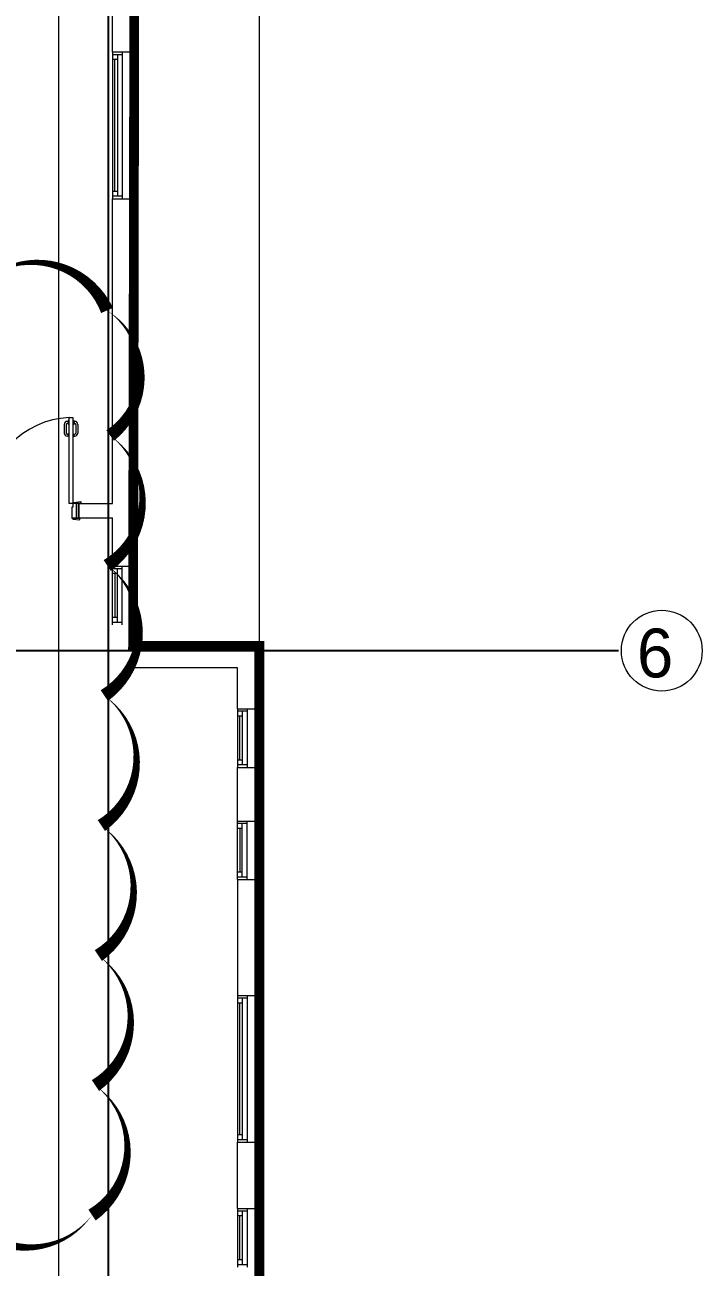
# Model space of a CAD drawing. Header units: metres. Extents: x 75097 to 220695, y -1557923 to -1361206.
# Drawn here: x 172855 to 179796, y -1410603 to -1397877 of the extents above; entities that cross this region are included whole.
import ezdxf

# ---------------------------------------------------------------- set-up
doc = ezdxf.new("R2010")
doc.units = ezdxf.units.M
doc.linetypes.add('DASHED2', pattern=[0.375, 0.25, -0.125])
doc.layers.get('0').update_dxf_attribs({"lineweight": 0})
for name, color, linetype, lineweight in [('A-100 - Copy$0$Aluminum', 8, 'Continuous', 0), ('A-100 - Copy$0$AxisBalloons_2', 8, 'Continuous', 0), ('A-100 - Copy$0$Proj', 8, 'Continuous', 0), ('A-100 - Copy$0$TEXT', 8, 'Continuous', 0), ('A-100 - Copy$0$Walls', 8, 'Continuous', 0), ('A-100 - Copy$0$Wooden Joinery', 8, 'Continuous', 0)]:
    doc.layers.add(name, color=color, linetype=linetype, lineweight=lineweight)
doc.layers.add('A-100 - Copy$0$axes', color=8, linetype='Continuous')
for name, color, linetype, lineweight, true_color in [('E-POWR', 7, 'Continuous', 9, 0x4e7e3e), ('EXF', 7, 'Continuous', 0, 0x4e7e3e), ('REV 01', 7, 'Continuous', 0, 0xe41b4d)]:
    doc.layers.add(name, color=color, linetype=linetype, lineweight=lineweight, true_color=true_color)
doc.styles.add('A-100 - Copy$0$Standard', font='GOTHIC.TTF')

# ---------------------------------------------------------------- blocks, each defined once
blk = doc.blocks.new('A-100 - Copy')
at = {"layer": 'A-100 - Copy$0$Aluminum'}
for p, q in [((173753.3, -1398157.7, 0), (173753.3, -1399657.7, 0)), ((173853.3, -1398182.7, 0), (173753.3, -1398182.7, 0)), ((173803.3, -1398182.7, 0), (173803.3, -1399632.7, 0)), ((173853.3, -1398157.7, 0), (173853.3, -1399657.7, 0)), ((173803.3, -1398232.7, 0), (173753.3, -1398232.7, 0)), ((173778.3, -1399582.7, 0), (173778.3, -1398232.7, 0)), ((173803.3, -1399582.7, 0), (173753.3, -1399582.7, 0)), ((173853.3, -1399632.7, 0), (173753.3, -1399632.7, 0)), ((173753.3, -1404022.7, 0), (173753.3, -1403422.7, 0)), ((173853.3, -1403447.7, 0), (173753.3, -1403447.7, 0)), ((173803.3, -1403497.7, 0), (173753.3, -1403497.7, 0)), ((173778.3, -1403497.7, 0), (173778.3, -1403947.7, 0)), ((173803.3, -1403997.7, 0), (173803.3, -1403447.7, 0)), ((173853.3, -1404022.7, 0), (173853.3, -1403422.7, 0)), ((173803.3, -1403947.7, 0), (173753.3, -1403947.7, 0)), ((173853.3, -1403997.7, 0), (173753.3, -1403997.7, 0)), ((175033.3, -1404882.7, 0), (175033.3, -1405482.7, 0)), ((175133.3, -1404907.7, 0), (175033.3, -1404907.7, 0)), ((175083.3, -1404907.7, 0), (175083.3, -1405457.7, 0)), ((175133.3, -1404882.7, 0), (175133.3, -1405482.7, 0)), ((175083.3, -1404957.7, 0), (175033.3, -1404957.7, 0)), ((175058.3, -1405407.7, 0), (175058.3, -1404957.7, 0)), ((175083.3, -1405407.7, 0), (175033.3, -1405407.7, 0)), ((175133.3, -1405457.7, 0), (175033.3, -1405457.7, 0)), ((175033.3, -1406632.7, 0), (175033.3, -1406032.7, 0)), ((175133.3, -1406057.7, 0), (175033.3, -1406057.7, 0)), ((175083.3, -1406607.7, 0), (175083.3, -1406057.7, 0)), ((175133.3, -1406632.7, 0), (175133.3, -1406032.7, 0)), ((175083.3, -1406107.7, 0), (175033.3, -1406107.7, 0)), ((175058.3, -1406107.7, 0), (175058.3, -1406557.7, 0)), ((175083.3, -1406557.7, 0), (175033.3, -1406557.7, 0)), ((175133.3, -1406607.7, 0), (175033.3, -1406607.7, 0)), ((175033.3, -1407822.7, 0), (175033.3, -1409322.7, 0)), ((175133.3, -1407847.7, 0), (175033.3, -1407847.7, 0)), ((175083.3, -1407847.7, 0), (175083.3, -1409297.7, 0)), ((175133.3, -1407822.7, 0), (175133.3, -1409322.7, 0)), ((175083.3, -1407897.7, 0), (175033.3, -1407897.7, 0)), ((175058.3, -1409247.7, 0), (175058.3, -1407897.7, 0)), ((175083.3, -1409247.7, 0), (175033.3, -1409247.7, 0)), ((175133.3, -1409297.7, 0), (175033.3, -1409297.7, 0)), ((175033.3, -1410002.7, 0), (175033.3, -1410602.7, 0)), ((175133.3, -1410027.7, 0), (175033.3, -1410027.7, 0)), ((175083.3, -1410027.7, 0), (175083.3, -1410577.7, 0)), ((175133.3, -1410002.7, 0), (175133.3, -1410602.7, 0)), ((175083.3, -1410077.7, 0), (175033.3, -1410077.7, 0)), ((175058.3, -1410527.7, 0), (175058.3, -1410077.7, 0)), ((175083.3, -1410527.7, 0), (175033.3, -1410527.7, 0)), ((175133.3, -1410577.7, 0), (175033.3, -1410577.7, 0))]:
    blk.add_line(p, q, dxfattribs=at)
at = {"layer": 'A-100 - Copy$0$axes'}
for p, q in [((173713.3, -1477303.3, 0), (173713.3, -1391762.7, 0)), ((178940.3, -1404287.7, 2.4), (95748.8, -1404287.7, 2.4))]:
    blk.add_line(p, q, dxfattribs=at)
at = {"layer": 'A-100 - Copy$0$AxisBalloons_2'}
blk.add_circle((179382.2, -1404287.7, 0), 413.9, dxfattribs=at)
at = {"layer": 'A-100 - Copy$0$Proj'}
for p, q in [((173978.3, -1399657.7, 0), (173978.3, -1398157.7, 0)), ((173978.3, -1403422.7, 0), (173978.3, -1404022.7, 0)), ((175258.3, -1405482.7, 0), (175258.3, -1404882.7, 0)), ((175258.3, -1406032.7, 0), (175258.3, -1406632.7, 0)), ((175258.3, -1409322.7, 0), (175258.3, -1407822.7, 0)), ((175258.3, -1410602.7, 0), (175258.3, -1410002.7, 0))]:
    blk.add_line(p, q, dxfattribs=at)
at = {"layer": 'A-100 - Copy$0$Proj', "elevation": 0}
blk.add_lwpolyline([(166779.4, -1395572.7), (175258.3, -1395572.7), (175258.3, -1404237.7)], dxfattribs=at)
at = {"layer": 'A-100 - Copy$0$Walls'}
for p, q in [((173753.3, -1398157.7, 0), (173753.3, -1397352.7, 0)), ((173978.3, -1398157.7, 0), (173978.3, -1397352.7, 0)), ((173978.3, -1398157.7, 0), (173753.3, -1398157.7, 0)), ((173753.3, -1402778.4, 0), (173753.3, -1399657.7, 0)), ((173753.3, -1399657.7, 0), (173978.3, -1399657.7, 0)), ((173978.3, -1403422.7, 0), (173978.3, -1399657.7, 0)), ((173408.3, -1402778.4, 0), (173408.3, -1402928.4, 0)), ((173408.3, -1402778.4, 0), (173753.3, -1402778.4, 0)), ((173408.3, -1402778.4, 0), (173408.3, -1402928.4, 0)), ((173408.3, -1402928.4, 0), (173753.3, -1402928.4, 0)), ((173753.3, -1403422.7, 0), (173753.3, -1402928.4, 0)), ((173753.3, -1403422.7, 0), (173978.3, -1403422.7, 0)), ((175258.3, -1404237.7, 0), (173978.3, -1404237.7, 0)), ((175258.3, -1404882.7, 0), (175258.3, -1404237.7, 0)), ((175033.3, -1404463.1, 0), (173978.3, -1404463.1, 0)), ((175033.3, -1404882.7, 0), (175033.3, -1404463.1, 0)), ((175033.3, -1404882.7, 0), (175258.3, -1404882.7, 0)), ((175033.3, -1406032.7, 0), (175033.3, -1405482.7, 0)), ((175033.3, -1405482.7, 0), (175258.3, -1405482.7, 0)), ((175258.3, -1406032.7, 0), (175258.3, -1405482.7, 0)), ((175033.3, -1406032.7, 0), (175258.3, -1406032.7, 0)), ((175033.3, -1406632.7, 0), (175258.3, -1406632.7, 0)), ((175033.3, -1406632.7, 0), (175033.3, -1407822.7, 0)), ((175258.3, -1407822.7, 0), (175258.3, -1406632.7, 0)), ((175258.3, -1407822.7, 0), (175033.3, -1407822.7, 0)), ((175033.3, -1410002.7, 0), (175033.3, -1409322.7, 0)), ((175033.3, -1409322.7, 0), (175258.3, -1409322.7, 0)), ((175258.3, -1410002.7, 0), (175258.3, -1409322.7, 0)), ((175033.3, -1410002.7, 0), (175258.3, -1410002.7, 0))]:
    blk.add_line(p, q, dxfattribs=at)
at = {"layer": 'A-100 - Copy$0$Wooden Joinery'}
for p, q in [((173258.3, -1401969.3, 0), (173258.3, -1402059.3, 0)), ((173278.3, -1401969.3, 0), (173278.3, -1402059.3, 0)), ((173298.3, -1401939.3, 0), (173288.3, -1401939.3, 0)), ((173298.3, -1401959.3, 0), (173288.3, -1401959.3, 0)), ((173298.3, -1401929.3, 0), (173298.3, -1401969.3, 0)), ((173308.3, -1401929.3, 0), (173298.3, -1401929.3, 0)), ((173308.3, -1401969.3, 0), (173298.3, -1401969.3, 0)), ((173348.3, -1401929.3, 0), (173358.3, -1401929.3, 0)), ((173348.3, -1401969.3, 0), (173358.3, -1401969.3, 0)), ((173358.3, -1401929.3, 0), (173358.3, -1401969.3, 0)), ((173358.3, -1401939.3, 0), (173368.3, -1401939.3, 0)), ((173358.3, -1401959.3, 0), (173368.3, -1401959.3, 0)), ((173378.3, -1401969.3, 0), (173378.3, -1402059.3, 0)), ((173398.3, -1401969.3, 0), (173398.3, -1402059.3, 0)), ((173298.3, -1402069.3, 0), (173288.3, -1402069.3, 0)), ((173298.3, -1402089.3, 0), (173288.3, -1402089.3, 0)), ((173298.3, -1402069.3, 0), (173298.3, -1402089.3, 0)), ((173358.3, -1402069.3, 0), (173368.3, -1402069.3, 0)), ((173358.3, -1402069.3, 0), (173358.3, -1402089.3, 0)), ((173358.3, -1402089.3, 0), (173368.3, -1402089.3, 0))]:
    blk.add_line(p, q, dxfattribs=at)
at = {"layer": 'A-100 - Copy$0$Wooden Joinery', "elevation": 0}
for points in [[(173308.3, -1402778.4), (173308.3, -1401899.3), (173348.3, -1401899.3), (173348.3, -1402778.4)], [(173308.3, -1402778.4), (173308.3, -1401899.3), (173348.3, -1401899.3), (173348.3, -1402778.4)], [(173358.3, -1402778.4), (173358.3, -1402768.4), (173428.3, -1402758.4), (173428.3, -1402778.4)], [(173348.3, -1402928.9), (173348.3, -1402938.9), (173418.3, -1402948.9), (173418.3, -1402928.9)]]:
    blk.add_lwpolyline(points, close=True, dxfattribs=at)
for points in [[(173383.3, -1402778.4), (173348.3, -1402778.4), (173348.3, -1402818.4), (173338.3, -1402818.4), (173338.3, -1402928.9), (173383.3, -1402928.9), (173383.3, -1402778.4)], [(173383.3, -1402778.4), (173383.3, -1402928.9), (173408.3, -1402928.9), (173408.3, -1402778.4), (173383.3, -1402778.4)]]:
    blk.add_lwpolyline(points, dxfattribs=at)
at = {"layer": 'A-100 - Copy$0$Wooden Joinery'}
for centre, radius, start, end in [((173348.3, -1402778.4, 0), 880, 92.60525, 180), ((173288.3, -1401969.3, 0), 30, 90, 180), ((173288.3, -1401969.3, 0), 10, 90, 180), ((173368.3, -1401969.3, 0), 30, 0, 90), ((173368.3, -1401969.3, 0), 10, 0, 90), ((173288.3, -1402059.3, 0), 30, 180, 270), ((173288.3, -1402059.3, 0), 10, 180, 270), ((173368.3, -1402059.3, 0), 10, 270, 0), ((173368.3, -1402059.3, 0), 30, 270, 0)]:
    blk.add_arc(centre, radius, start, end, dxfattribs=at)
at = {"layer": 'A-100 - Copy$0$TEXT', "insert": (179127.8, -1404061.6, 0), "char_height": 500, "attachment_point": 1, "style": 'A-100 - Copy$0$Standard'}
blk.add_mtext_dynamic_manual_height_columns('6', width=1.122, gutter_width=1, heights=[0], dxfattribs=at)

msp = doc.modelspace()

# ---------------------------------------------------------------- linework, layer by layer
at = {"layer": 'E-POWR', "color": 240, "linetype": 'DASHED2', "ltscale": 500, "true_color": 0xf10e52, "const_width": 100, "elevation": 2.4}
msp.add_lwpolyline([(115298.3, -1413281.4), (159313.3, -1413281.4), (159393.3, -1448612.7), (173978.3, -1448457.7), (173978.3, -1433902.7), (175258.3, -1433902.7), (175258.3, -1404237.7), (173964.3, -1404237.7), (173978.3, -1396822.7), (166814.4, -1396822.7), (166814.4, -1395572.7), (144628.7, -1395572.7), (144628.7, -1391327.7), (116969, -1391327.7), (116997.3, -1391802.7)], dxfattribs=at)
at = {"layer": 'EXF', "color": 85}
msp.add_lwpolyline([(161785, -1395991.1), (161904.6, -1396128.5), (165976.8, -1396128.5), (165976.8, -1397607.5), (172947.6, -1397607.5), (173101.3, -1397241.1), (173200, -1397607.5), (173200, -1421773.1), (174564.6, -1421773.1), (174839.8, -1421910.7), (174805.1, -1421939.9), (174803.5, -1426913.3), (173771.1, -1426913.3), (173753.9, -1426896.1), (173737, -1426913), (164536.3, -1426913.3), (164536.3, -1420424.4)], dxfattribs=at)

# ---------------------------------------------------------------- next in the draw order: block references
msp.add_blockref('A-100 - Copy', (0, 0))

# ---------------------------------------------------------------- next in the draw order: linework, layer by layer
at = {"layer": 'REV 01', "color": 3, "elevation": 0}
msp.add_lwpolyline([(172394.4, -1400530, 0, 133.2, -0.5205671), (173698.2, -1400802.3, 0, 133.2, -0.5205671), (173730.2, -1402084.4, 0, 133.2, -0.5205671), (173699.9, -1403416, 0, 133.2, -0.5205671), (173669.6, -1404747.6, 0, 133.2, -0.5205671), (173639.3, -1406079.2, 0, 133.2, -0.5205671), (173609, -1407410.7, 0, 133.2, -0.5205671), (173578.7, -1408742.3, 0, 133.2, -0.5205671), (173544.5, -1410069.8, 0, 133.2, -0.5205671), (172213, -1410038.5, 0, 133.2, -0.5205671)], format="xyseb", dxfattribs=at)

doc.saveas('drawing.dxf')
